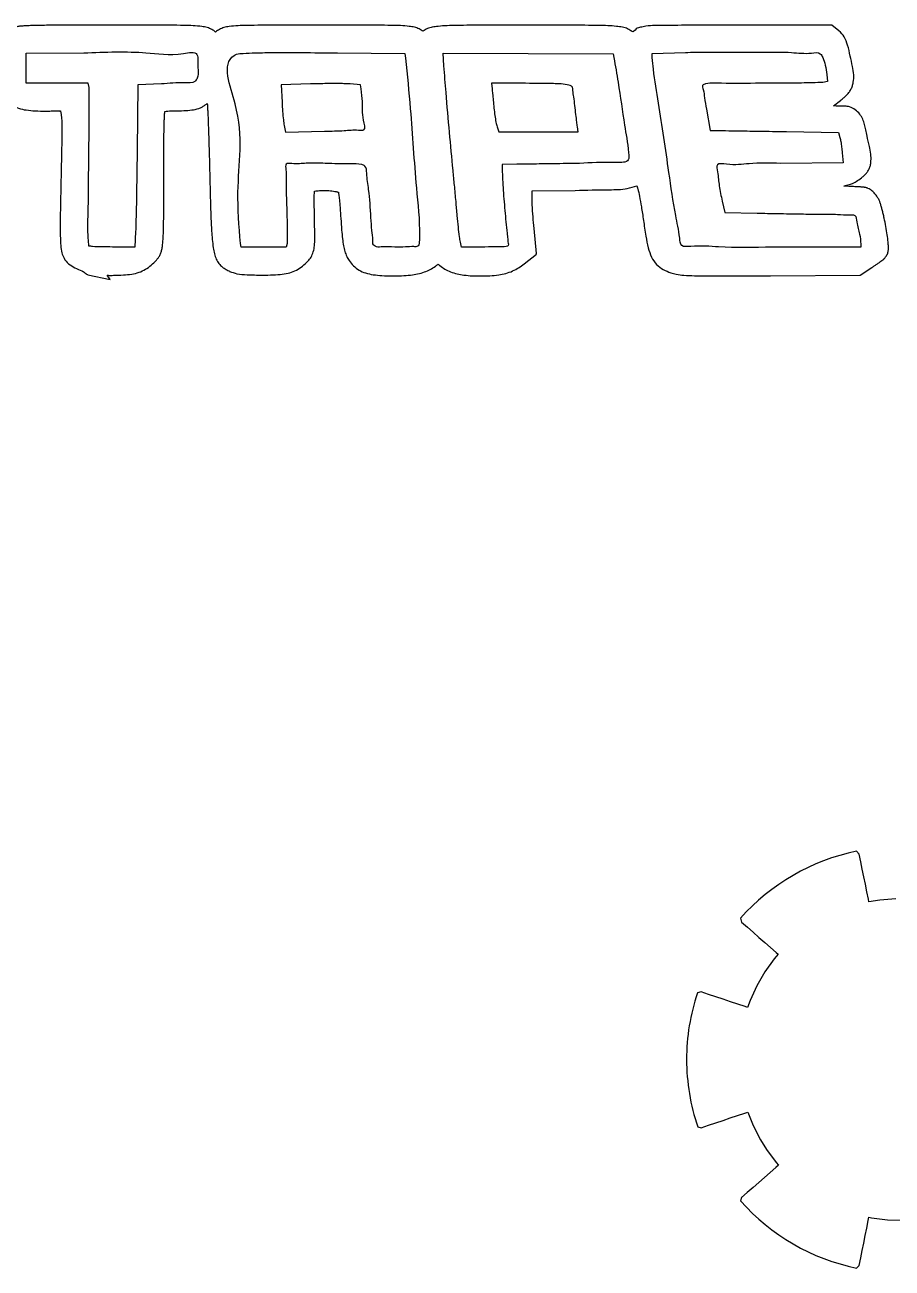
# Model space of a CAD drawing. Extents: x 3 to 110, y 3 to 131.
# Drawn here: x 54.24 to 72.97, y 24.18 to 51.03 of the extents above; entities that cross this region are included whole.
import ezdxf

# ---------------------------------------------------------------- set-up
doc = ezdxf.new("R2010")
doc.units = 0
doc.layers.add('engravings', color=7, linetype='CONTINUOUS')
doc.layers.add('Layer_1', color=7, linetype='CONTINUOUS')

msp = doc.modelspace()

# ---------------------------------------------------------------- linework, layer by layer
at = {"layer": 'engravings', "color": 1}
for p, q in [((56.120606, 51.021736), (55.926817, 51.021736)), ((71.667459, 51.0176), (69.585416, 51.0176)), ((71.820423, 50.899263), (71.667459, 51.0176)), ((54.270071, 50.416605), (55.519608, 50.422807)), ((54.270071, 50.091043), (54.270071, 50.416605)), ((55.519608, 50.422807), (55.519608, 50.422807)), ((59.219642, 50.423322), (59.219642, 50.423838)), ((59.219642, 50.423838), (59.219642, 50.423838)), ((60.995242, 50.422288), (62.45045, 50.408852)), ((62.45045, 50.408852), (62.465436, 50.307051)), ((63.275207, 50.417639), (65.109203, 50.410921)), ((63.292259, 50.141687), (63.275207, 50.417639)), ((63.275207, 50.417639), (63.275207, 50.417639)), ((65.109203, 50.410921), (66.943715, 50.403169)), ((66.943715, 50.403169), (66.963353, 50.31842)), ((67.788625, 50.410403), (68.507445, 50.431591)), ((67.788625, 50.322037), (67.788625, 50.410403)), ((69.268638, 50.440375), (69.268638, 50.440375)), ((70.216386, 50.436758), (70.216386, 50.437793)), ((54.270071, 49.766), (54.270071, 50.091043)), ((71.559972, 49.951517), (71.575993, 49.803721)), ((54.942382, 49.766), (54.270071, 49.766)), ((55.614175, 49.766), (54.942382, 49.766)), ((55.630712, 49.670914), (55.614175, 49.766)), ((56.685944, 49.732408), (56.668892, 48.312858)), ((57.193407, 49.749979), (56.685944, 49.732408)), ((60.411814, 49.749979), (59.77878, 49.729826)), ((59.77878, 49.729826), (59.796867, 49.360856)), ((60.924963, 49.758247), (60.924963, 49.758247)), ((61.494436, 49.730342), (61.269644, 49.749979)), ((61.508391, 49.641976), (61.494436, 49.730342)), ((64.31907, 49.765481), (64.330955, 49.645074)), ((64.973294, 49.765481), (64.31907, 49.765481)), ((64.31907, 49.765481), (64.31907, 49.765481)), ((71.575993, 49.803721), (71.475739, 49.785118)), ((68.959615, 49.209443), (69.042814, 48.747457)), ((71.705183, 49.276105), (71.854527, 49.394445)), ((59.841825, 48.853393), (59.869731, 48.712834)), ((59.869731, 48.712834), (60.714641, 48.732987)), ((64.439476, 48.827038), (64.479267, 48.718517)), ((64.479267, 48.718517), (65.334512, 48.718517)), ((65.334512, 48.718517), (66.18924, 48.718517)), ((66.18924, 48.718517), (66.174254, 48.824453)), ((69.042814, 48.747457), (69.302746, 48.743837)), ((70.688191, 48.722134), (71.813186, 48.704565)), ((71.813186, 48.704565), (71.843158, 48.591392)), ((71.891736, 48.262214), (71.910339, 48.045689)), ((64.868908, 48.015201), (64.551615, 48.011066)), ((64.551615, 48.011066), (64.551615, 47.8426)), ((71.910339, 48.045689), (70.563652, 48.035871)), ((55.02558, 47.751134), (55.02558, 47.747001)), ((65.19447, 47.441077), (66.125679, 47.452443)), ((65.19447, 47.349092), (65.19447, 47.441077)), ((69.300163, 47.21835), (69.355456, 46.978056)), ((69.355456, 46.978056), (70.054638, 46.961519)), ((56.635819, 46.561025), (56.620317, 46.228229)), ((65.290069, 46.08922), (65.236843, 46.63079)), ((55.627095, 46.250452), (55.626579, 46.250452)), ((56.620317, 46.228229), (56.138174, 46.229264)), ((57.228549, 46.389977), (57.228549, 46.393078)), ((58.912167, 46.228229), (58.897697, 46.308329)), ((59.399992, 46.228229), (58.912167, 46.228229)), ((59.888849, 46.228229), (59.399992, 46.228229)), ((59.905905, 46.301612), (59.888849, 46.228229)), ((63.672597, 46.228229), (63.646761, 46.334684)), ((64.176444, 46.228229), (63.672597, 46.228229)), ((72.29481, 46.228229), (70.383299, 46.228229)), ((72.29481, 46.291793), (72.29481, 46.228229)), ((72.881854, 46.331065), (72.881854, 46.334684)), ((65.026521, 45.863395), (65.290069, 46.073199)), ((65.290069, 46.073199), (65.285937, 46.08922)), ((65.285937, 46.08922), (65.290069, 46.08922)), ((72.828112, 46.013771), (72.828112, 46.017907)), ((55.475684, 45.715083), (55.482918, 45.707331)), ((55.482918, 45.707331), (55.487051, 45.710948)), ((58.664636, 45.706815), (58.664636, 45.703714)), ((72.277758, 45.620516), (72.533038, 45.789497)), ((72.533038, 45.789497), (72.537174, 45.789497)), ((55.604875, 45.626199), (56.087015, 45.526464)), ((56.087015, 45.526464), (56.021387, 45.617931)), ((70.34196, 45.608631), (72.277758, 45.620516))]:
    msp.add_line(p, q, dxfattribs=at)
for points, knots in [([(55.926817, 51.021736), (55.696019, 51.021514), (55.290837, 51.021124), (54.771456, 51.018561), (54.442026, 51.012395), (54.25532, 51.006294), (54.157143, 50.999314), (54.075989, 50.989261), (54.005373, 50.969621), (53.948252, 50.941316), (53.907002, 50.922672), (53.891534, 50.901516), (53.89016, 50.889819), (53.871723, 50.856968), (53.821063, 50.942498), (53.754602, 50.957934), (53.64655, 50.997272), (53.484031, 51.014149), (53.244138, 51.025838), (52.95783, 51.024635), (52.667566, 51.027485), (52.408122, 51.017016), (52.194066, 50.959806), (52.016437, 50.844355), (51.87246, 50.670731), (51.769019, 50.51977), (51.693235, 50.415083), (51.654785, 50.371707), (51.633032, 50.348901), (51.622689, 50.338058)], [0, 0, 0, 0, 0.692396, 1.215551, 1.558129, 1.680839, 1.775926, 1.853295, 1.926037, 1.993855, 2.04599, 2.057818, 2.069828, 2.081426, 2.158626, 2.234768, 2.31138, 2.493702, 2.725662, 3.031128, 3.352518, 3.59698, 3.807971, 4.008853, 4.221224, 4.4797, 4.558892, 4.608489, 4.653447, 4.653447, 4.653447, 4.653447]), ([(58.362328, 50.872392), (58.335055, 50.892374), (58.279834, 50.932831), (58.179159, 50.972646), (57.980181, 51.007524), (57.605247, 51.017204), (56.956309, 51.02351), (56.434858, 51.022403), (56.120606, 51.021736)], [0, 0, 0, 0, 0.101109, 0.204719, 0.321107, 0.705533, 1.327002, 2.269558, 2.269558, 2.269558, 2.269558]), ([(62.841126, 50.887378), (62.813237, 50.90576), (62.756565, 50.943116), (62.655142, 50.978415), (62.456366, 51.009161), (62.082965, 51.017786), (61.437591, 51.0235), (60.604792, 51.020518), (59.770624, 51.02402), (59.120689, 51.015941), (58.744946, 51.008521), (58.546024, 50.97186), (58.445366, 50.932422), (58.389736, 50.892205), (58.362328, 50.872392)], [0, 0, 0, 0, 0.0999, 0.203006, 0.318918, 0.702207, 1.321148, 2.256353, 3.200283, 3.822824, 4.208402, 4.323976, 4.428125, 4.529264, 4.529264, 4.529264, 4.529264]), ([(69.585416, 51.0176), (69.274824, 51.019125), (68.758269, 51.021661), (68.114071, 51.012402), (67.742052, 51.016807), (67.541792, 50.972963), (67.442777, 50.962571), (67.378032, 50.859105), (67.354335, 50.885635), (67.352943, 50.886693), (67.318679, 50.902266), (67.259333, 50.951722), (67.140621, 50.978503), (66.935076, 51.006506), (66.561175, 51.01662), (65.925602, 51.018978), (65.105196, 51.016867), (64.280092, 51.018663), (63.633638, 51.017194), (63.253496, 51.00546), (63.046661, 50.981116), (62.932648, 50.951739), (62.871736, 50.908904), (62.841126, 50.887378)], [0, 0, 0, 0, 0.931828, 1.549754, 1.932162, 2.048757, 2.152449, 2.254221, 2.256287, 2.257664, 2.259439, 2.368796, 2.484067, 2.617021, 2.99359, 3.602052, 4.525932, 5.453962, 6.077166, 6.46635, 6.592611, 6.702869, 6.814253, 6.814253, 6.814253, 6.814253]), ([(71.854527, 49.394445), (71.876718, 49.412108), (71.919929, 49.446501), (71.980472, 49.50218), (72.035022, 49.562118), (72.080041, 49.630815), (72.11296, 49.707014), (72.136485, 49.813786), (72.145073, 49.955989), (72.111233, 50.144429), (72.064014, 50.357024), (72.016503, 50.572696), (71.949617, 50.769479), (71.862075, 50.857421), (71.820423, 50.899263)], [0, 0, 0, 0, 0.085064, 0.165639, 0.24655, 0.327546, 0.410931, 0.493972, 0.654537, 0.834364, 1.065981, 1.307647, 1.50042, 1.675393, 1.675393, 1.675393, 1.675393]), ([(55.519608, 50.422807), (55.982709, 50.440006), (56.726129, 50.467617), (57.424922, 50.349496), (57.972633, 50.467505), (57.982622, 50.225928), (57.97876, 50.067448), (57.992493, 49.898691), (57.889941, 49.762668), (57.59005, 49.784206), (57.357627, 49.76415), (57.193407, 49.749979)], [0, 0, 0, 0, 1.339689, 2.150615, 2.441396, 2.563342, 2.777494, 2.954482, 3.040417, 3.252621, 3.763576, 3.763576, 3.763576, 3.763576]), ([(58.897697, 46.308329), (58.868441, 46.683362), (58.788842, 47.703743), (59.039024, 48.89787), (58.46945, 50.197302), (58.838418, 50.410606), (58.997733, 50.410946), (59.132525, 50.418464), (59.219642, 50.423322)], [0, 0, 0, 0, 1.108279, 3.015382, 4.060058, 4.115995, 4.260378, 4.524204, 4.524204, 4.524204, 4.524204]), ([(59.219642, 50.423838), (59.356416, 50.425902), (59.687567, 50.430898), (60.279472, 50.428034), (60.73455, 50.424381), (60.995242, 50.422288)], [0, 0, 0, 0, 0.410362, 0.993546, 1.775654, 1.775654, 1.775654, 1.775654]), ([(62.465436, 50.307051), (62.500649, 49.9425), (62.590629, 49.010966), (62.666208, 47.733754), (62.774872, 46.770946), (62.761936, 46.362013), (62.758753, 46.281358), (62.714236, 46.229825), (62.605886, 46.243261), (62.44927, 46.225892), (62.209838, 46.226304), (61.996531, 46.239482), (61.827202, 46.222094), (61.751053, 46.287731), (61.764859, 46.418808), (61.731096, 46.607262), (61.710767, 46.973749), (61.685065, 47.396473), (61.623996, 47.74242), (61.620086, 47.971556), (61.46237, 48.033197), (61.175952, 48.017784), (60.779061, 48.034477), (60.341268, 48.046083), (60.093357, 48.017154), (59.857279, 48.0512), (59.897929, 47.817533), (59.873792, 47.570965), (59.89779, 47.18022), (59.904674, 46.801642), (59.913602, 46.506038), (59.907762, 46.350927), (59.905905, 46.301612)], [0, 0, 0, 0, 1.098131, 2.806039, 3.850378, 3.977129, 4.046538, 4.083939, 4.166393, 4.342201, 4.573922, 4.871609, 5.002911, 5.051432, 5.150792, 5.362526, 5.640963, 6.246208, 6.606013, 6.761121, 6.837532, 7.076087, 7.624358, 8.040642, 8.34327, 8.467199, 8.590652, 8.890666, 9.302662, 9.721383, 10.039032, 10.187103, 10.187103, 10.187103, 10.187103]), ([(66.963353, 50.31842), (66.992761, 50.141655), (67.073081, 49.658874), (67.17556, 48.95361), (67.261869, 48.442892), (67.303287, 48.044778), (66.766978, 48.068287), (66.310776, 48.032189), (65.67648, 48.028293), (65.231279, 48.019953), (64.969332, 48.016518), (64.868908, 48.015201)], [0, 0, 0, 0, 0.539798, 1.474299, 2.076344, 2.231177, 2.498719, 3.292719, 3.855167, 4.33917, 4.640089, 4.640089, 4.640089, 4.640089]), ([(70.383299, 46.228229), (69.986511, 46.219562), (69.383614, 46.206391), (68.792088, 46.266046), (68.402081, 46.218599), (68.372527, 46.557434), (68.260257, 47.037161), (68.124707, 48.040994), (67.963256, 49.080746), (67.829597, 49.907898), (67.796977, 50.237613), (67.788625, 50.322037)], [0, 0, 0, 0, 1.160249, 1.762937, 1.955172, 2.119965, 2.618143, 3.558749, 5.072014, 5.811535, 6.066061, 6.066061, 6.066061, 6.066061]), ([(68.507445, 50.431591), (68.578648, 50.43327), (68.7357, 50.436974), (68.989449, 50.439386), (69.171979, 50.440032), (69.268638, 50.440375)], [0, 0, 0, 0, 0.213667, 0.47128, 0.761261, 0.761261, 0.761261, 0.761261]), ([(69.268638, 50.440375), (69.372196, 50.440456), (69.582336, 50.440619), (69.898255, 50.439414), (70.11061, 50.437641), (70.216386, 50.436758)], [0, 0, 0, 0, 0.310672, 0.630421, 0.94776, 0.94776, 0.94776, 0.94776]), ([(70.216386, 50.437793), (70.412977, 50.440331), (70.755601, 50.444755), (71.130276, 50.393403), (71.408748, 50.447047), (71.487677, 50.297912), (71.529989, 50.147624), (71.549429, 50.020472), (71.559972, 49.951517)], [0, 0, 0, 0, 0.580962, 1.012517, 1.201692, 1.298781, 1.474202, 1.682051, 1.682051, 1.682051, 1.682051]), ([(63.646761, 46.334684), (63.640242, 46.373793), (63.622362, 46.481065), (63.602316, 46.672483), (63.577974, 46.92607), (63.551934, 47.228046), (63.521716, 47.553427), (63.473307, 48.0512), (63.410516, 48.717791), (63.343392, 49.47029), (63.306935, 49.948983), (63.292259, 50.141687)], [0, 0, 0, 0, 0.118925, 0.326204, 0.577109, 0.883279, 1.235449, 1.55746, 2.383636, 3.244083, 3.823863, 3.823863, 3.823863, 3.823863]), ([(53.699563, 49.729826), (53.703817, 49.705321), (53.712334, 49.656256), (53.726642, 49.582257), (53.764666, 49.489082), (53.842384, 49.387058), (53.961714, 49.286899), (54.110361, 49.218849), (54.282525, 49.183658), (54.481087, 49.167187), (54.660255, 49.164675), (54.803787, 49.166527), (54.893452, 49.16874), (54.951102, 49.169663), (54.987405, 49.166605), (54.998659, 49.16743), (55.014808, 49.161816), (55.007834, 49.168775), (55.010089, 49.173043), (55.012561, 49.166823), (55.018089, 49.165883), (55.015623, 49.162078), (55.006351, 49.168196), (55.019029, 49.147372), (55.019499, 49.132963), (55.030728, 49.087142), (55.036587, 49.014278), (55.043872, 48.897274), (55.045541, 48.72302), (55.041307, 48.478344), (55.033935, 48.151329), (55.028968, 47.905826), (55.025275, 47.766425), (55.025611, 47.75747), (55.025591, 47.753286), (55.02558, 47.751134)], [0, 0, 0, 0, 0.07465, 0.149464, 0.225543, 0.37438, 0.529033, 0.688844, 0.859011, 1.053713, 1.286147, 1.395732, 1.485415, 1.552829, 1.573891, 1.587742, 1.596416, 1.602967, 1.603927, 1.609047, 1.614387, 1.615394, 1.620859, 1.633055, 1.652436, 1.68059, 1.763604, 1.879045, 2.028674, 2.287749, 2.61244, 3.010206, 3.024528, 3.030623, 3.03708, 3.03708, 3.03708, 3.03708]), ([(55.626579, 46.250452), (55.621165, 46.30789), (55.599038, 46.542664), (55.617463, 47.101609), (55.620571, 47.883111), (55.631896, 48.696413), (55.638935, 49.278864), (55.632629, 49.579478), (55.630712, 49.670914)], [0, 0, 0, 0, 0.172998, 0.707121, 1.673959, 2.519245, 3.146893, 3.421248, 3.421248, 3.421248, 3.421248]), ([(60.924963, 49.758247), (60.870471, 49.75806), (60.758024, 49.757672), (60.58696, 49.754972), (60.470421, 49.75165), (60.411814, 49.749979)], [0, 0, 0, 0, 0.163477, 0.337342, 0.513234, 0.513234, 0.513234, 0.513234]), ([(61.269644, 49.749979), (61.242219, 49.751679), (61.175635, 49.755805), (61.060671, 49.757672), (60.973203, 49.758043), (60.924963, 49.758247)], [0, 0, 0, 0, 0.082424, 0.200114, 0.344843, 0.344843, 0.344843, 0.344843]), ([(66.174254, 48.824453), (66.169793, 48.858423), (66.158108, 48.947394), (66.140109, 49.100916), (66.11811, 49.281104), (66.100453, 49.457499), (66.074782, 49.584471), (66.075709, 49.709635), (65.865691, 49.753787), (65.527094, 49.760299), (65.192092, 49.763434), (64.973294, 49.765481)], [0, 0, 0, 0, 0.102797, 0.269237, 0.463299, 0.6493, 0.794409, 0.866918, 0.986181, 1.327335, 1.969682, 1.969682, 1.969682, 1.969682]), ([(71.475739, 49.785118), (71.401859, 49.781817), (71.166512, 49.771301), (70.715553, 49.768417), (70.065108, 49.772191), (69.435499, 49.744387), (69.048496, 49.783262), (68.852584, 49.726207), (68.907127, 49.590862), (68.914048, 49.432943), (68.943129, 49.290307), (68.959615, 49.209443)], [0, 0, 0, 0, 0.221902, 0.706868, 1.35002, 2.189035, 2.533396, 2.607329, 2.695428, 2.880667, 3.123161, 3.123161, 3.123161, 3.123161]), ([(60.714641, 48.732987), (60.860113, 48.733693), (61.109825, 48.734906), (61.366234, 48.767663), (61.627499, 48.731201), (61.51384, 49.073134), (61.544481, 49.320781), (61.518726, 49.549989), (61.508391, 49.641976)], [0, 0, 0, 0, 0.426722, 0.73249, 0.850998, 1.062363, 1.465722, 1.736117, 1.736117, 1.736117, 1.736117]), ([(64.330955, 49.645074), (64.334306, 49.611474), (64.342602, 49.528278), (64.356504, 49.390164), (64.370962, 49.230855), (64.38988, 49.072915), (64.410081, 48.937613), (64.431079, 48.858627), (64.439476, 48.827038)], [0, 0, 0, 0, 0.1013, 0.250825, 0.416449, 0.581114, 0.728163, 0.826163, 0.826163, 0.826163, 0.826163]), ([(57.228549, 46.393078), (57.232465, 46.487289), (57.242407, 46.72648), (57.243263, 47.174838), (57.244062, 47.532385), (57.24405, 47.747661), (57.244049, 47.757824), (57.244075, 47.931039), (57.244327, 48.230528), (57.247288, 48.622593), (57.25199, 48.877801), (57.258153, 49.026911), (57.261935, 49.098265), (57.265649, 49.139772), (57.267305, 49.158283)], [0, 0, 0, 0, 0.282854, 0.718141, 1.344829, 1.355578, 1.363969, 1.375317, 1.875224, 2.262424, 2.551565, 2.640886, 2.710141, 2.765894, 2.765894, 2.765894, 2.765894]), ([(57.267305, 49.158283), (57.287829, 49.160317), (57.332253, 49.164718), (57.403257, 49.169104), (57.51972, 49.170863), (57.669419, 49.171187), (57.843174, 49.186812), (57.974508, 49.209044), (58.067081, 49.246031), (58.124906, 49.287799), (58.163964, 49.31375), (58.183528, 49.326749)], [0, 0, 0, 0, 0.061873, 0.133918, 0.213328, 0.411291, 0.582642, 0.736591, 0.80894, 0.879206, 0.94972, 0.94972, 0.94972, 0.94972]), ([(58.183528, 49.326749), (58.18473, 49.304779), (58.187159, 49.260401), (58.191468, 49.189459), (58.199093, 49.023955), (58.208872, 48.744449), (58.221982, 48.340862), (58.236193, 47.791678), (58.249691, 47.197824), (58.269746, 46.634687), (58.29774, 46.288612), (58.335264, 46.086263), (58.373051, 45.969012), (58.430037, 45.870545), (58.504611, 45.795873), (58.585316, 45.744804), (58.639257, 45.71897), (58.664636, 45.706815)], [0, 0, 0, 0, 0.066007, 0.133336, 0.213213, 0.563034, 0.972358, 1.424607, 2.211155, 2.754216, 3.115429, 3.251161, 3.370864, 3.483288, 3.589018, 3.68401, 3.768412, 3.768412, 3.768412, 3.768412]), ([(59.796867, 49.360856), (59.800823, 49.292699), (59.808313, 49.163683), (59.821638, 48.994224), (59.836058, 48.893628), (59.841825, 48.853393)], [0, 0, 0, 0, 0.204833, 0.387735, 0.50965, 0.50965, 0.50965, 0.50965]), ([(72.881854, 46.334684), (72.876504, 46.387673), (72.865127, 46.500339), (72.834516, 46.673285), (72.804259, 46.823501), (72.777116, 46.943529), (72.755977, 47.029271), (72.733545, 47.107533), (72.712745, 47.178686), (72.687689, 47.246394), (72.655245, 47.300696), (72.623013, 47.345285), (72.595153, 47.379884), (72.565193, 47.411306), (72.53372, 47.442288), (72.495, 47.471874), (72.46144, 47.49005), (72.434471, 47.500814), (72.420416, 47.506123), (72.406633, 47.511209), (72.395975, 47.512898), (72.388132, 47.513736), (72.379231, 47.516066), (72.368527, 47.517758), (72.356074, 47.520884), (72.338552, 47.524533), (72.314243, 47.524561), (72.28242, 47.525713), (72.231267, 47.526282), (72.156817, 47.532203), (72.054991, 47.53752), (71.980521, 47.541956), (71.938434, 47.542406), (71.934515, 47.54233), (71.881724, 47.542517), (72.106741, 47.593505), (72.183534, 47.640811), (72.289982, 47.705678), (72.355715, 47.764367), (72.404666, 47.813225), (72.44923, 47.870071), (72.483892, 47.937186), (72.505, 48.011084), (72.514354, 48.110812), (72.514127, 48.242914), (72.476081, 48.422159), (72.433432, 48.595239), (72.400752, 48.753664), (72.374841, 48.875643), (72.339099, 48.9933), (72.273003, 49.104564), (72.174282, 49.196043), (72.063818, 49.262595), (71.937927, 49.271687), (71.823349, 49.269357), (71.742056, 49.273999), (71.705183, 49.276105)], [0, 0, 0, 0, 0.159725, 0.33961, 0.526551, 0.619437, 0.708765, 0.791437, 0.863629, 0.931228, 1.007343, 1.052422, 1.096315, 1.140458, 1.182615, 1.228675, 1.286214, 1.29635, 1.31577, 1.331352, 1.340219, 1.348067, 1.354983, 1.367768, 1.380545, 1.3935, 1.421338, 1.453099, 1.48916, 1.574715, 1.677069, 1.794998, 1.79872, 1.803083, 1.806884, 1.951565, 2.090209, 2.224295, 2.290398, 2.358277, 2.430794, 2.50638, 2.583348, 2.65974, 2.806287, 2.977636, 3.207308, 3.341663, 3.462737, 3.581504, 3.709161, 3.845075, 3.983506, 4.084568, 4.217903, 4.328577, 4.328577, 4.328577, 4.328577]), ([(69.302746, 48.743837), (69.397792, 48.74236), (69.658761, 48.738304), (70.120578, 48.731203), (70.487345, 48.725343), (70.688191, 48.722134)], [0, 0, 0, 0, 0.285175, 0.783, 1.385616, 1.385616, 1.385616, 1.385616]), ([(71.843158, 48.591392), (71.849328, 48.562593), (71.863843, 48.494837), (71.879222, 48.384824), (71.887501, 48.303707), (71.891736, 48.262214)], [0, 0, 0, 0, 0.08834, 0.207832, 0.332966, 0.332966, 0.332966, 0.332966]), ([(56.668892, 48.312858), (56.665431, 48.05938), (56.659106, 47.596091), (56.649517, 47.012097), (56.639483, 46.681693), (56.635819, 46.561025)], [0, 0, 0, 0, 0.760508, 1.390003, 1.752171, 1.752171, 1.752171, 1.752171]), ([(64.551615, 47.8426), (64.556564, 47.734462), (64.569201, 47.458343), (64.608553, 47.018684), (64.638535, 46.651707), (64.670794, 46.414614), (64.66984, 46.332674), (64.693379, 46.258289), (64.594364, 46.229063), (64.4371, 46.23363), (64.280178, 46.230379), (64.176444, 46.228229)], [0, 0, 0, 0, 0.324852, 0.82947, 1.320539, 1.43974, 1.534051, 1.583221, 1.632248, 1.788511, 2.093273, 2.093273, 2.093273, 2.093273]), ([(70.563652, 48.035871), (70.329083, 48.04032), (69.925442, 48.047977), (69.533744, 47.982819), (69.159968, 48.055842), (69.212985, 47.782697), (69.230266, 47.546729), (69.276116, 47.331326), (69.300163, 47.21835)], [0, 0, 0, 0, 0.680867, 1.171618, 1.366386, 1.5152, 1.822012, 2.160422, 2.160422, 2.160422, 2.160422]), ([(55.02558, 47.747001), (55.021544, 47.55726), (55.014554, 47.228611), (55.007166, 46.803309), (55.008308, 46.496587), (55.015742, 46.276902), (55.036721, 46.112422), (55.086789, 45.97311), (55.186035, 45.858945), (55.325498, 45.777901), (55.425096, 45.736242), (55.475684, 45.715083)], [0, 0, 0, 0, 0.569356, 0.986176, 1.276058, 1.489442, 1.645453, 1.771858, 1.927843, 2.087253, 2.251797, 2.251797, 2.251797, 2.251797]), ([(66.125679, 47.452443), (66.370739, 47.458921), (66.744477, 47.468801), (67.196104, 47.467278), (67.387314, 47.530288), (67.455314, 47.552696)], [0, 0, 0, 0, 0.737807, 1.125222, 1.339034, 1.339034, 1.339034, 1.339034]), ([(67.455314, 47.552696), (67.457666, 47.546368), (67.462398, 47.533636), (67.470798, 47.512087), (67.489735, 47.442654), (67.518595, 47.303818), (67.559585, 47.076022), (67.602645, 46.789289), (67.644449, 46.491679), (67.695858, 46.224599), (67.763362, 46.012417), (67.875044, 45.848932), (68.024331, 45.738628), (68.172835, 45.675758), (68.321744, 45.636515), (68.49379, 45.616368), (68.744076, 45.605943), (69.117346, 45.602708), (69.663223, 45.604061), (70.09084, 45.60694), (70.34196, 45.608631)], [0, 0, 0, 0, 0.020259, 0.040754, 0.069334, 0.235919, 0.466052, 0.763617, 1.105744, 1.367407, 1.579508, 1.769117, 1.950408, 2.128353, 2.25009, 2.411323, 2.646724, 3.00153, 3.531026, 4.284399, 4.284399, 4.284399, 4.284399]), ([(58.664636, 45.703714), (58.717028, 45.684409), (58.838167, 45.639772), (59.077324, 45.626189), (59.33818, 45.623474), (59.592182, 45.624717), (59.793135, 45.636735), (59.96435, 45.666619), (60.113337, 45.726299), (60.241294, 45.815704), (60.348535, 45.907221), (60.429987, 46.011561), (60.47743, 46.127444), (60.500931, 46.26239), (60.505644, 46.423668), (60.503229, 46.628524), (60.497961, 46.786464), (60.497, 46.880466), (60.497393, 46.890626), (60.495027, 46.984864), (60.492703, 47.133085), (60.49115, 47.311309), (60.495441, 47.402572), (60.497082, 47.437457)], [0, 0, 0, 0, 0.166728, 0.385501, 0.711532, 0.95184, 1.146844, 1.315091, 1.471084, 1.623696, 1.781487, 1.892646, 2.017287, 2.152716, 2.301537, 2.500709, 2.767392, 2.775586, 2.782689, 2.797883, 3.058282, 3.227583, 3.332339, 3.332339, 3.332339, 3.332339]), ([(60.497082, 47.437457), (60.515843, 47.439621), (60.567097, 47.445531), (60.658754, 47.452395), (60.755073, 47.451041), (60.840169, 47.44497), (60.904047, 47.43852), (60.955072, 47.425475), (60.989755, 47.424386), (61.006062, 47.412349), (61.014752, 47.418074), (61.011896, 47.40228), (61.017518, 47.389706), (61.024218, 47.333584), (61.038944, 47.233799), (61.05198, 47.058312), (61.066464, 46.8408), (61.080705, 46.615455), (61.09919, 46.419308), (61.119861, 46.264215), (61.149432, 46.136601), (61.191149, 46.028773), (61.250466, 45.922497), (61.336705, 45.819318), (61.457345, 45.72646), (61.603129, 45.66207), (61.771397, 45.626748), (61.965877, 45.609892), (62.235642, 45.605776), (62.544475, 45.611996), (62.865251, 45.672279), (63.044686, 45.765825), (63.128626, 45.832728), (63.147884, 45.842006), (63.165095, 45.862345), (63.179169, 45.845962), (63.192649, 45.839183), (63.268694, 45.774259), (63.437793, 45.674437), (63.746187, 45.611429), (64.096845, 45.598403), (64.451384, 45.61396), (64.778378, 45.691599), (64.945629, 45.807392), (65.026521, 45.863395)], [0, 0, 0, 0, 0.056659, 0.154783, 0.275506, 0.345254, 0.410616, 0.468318, 0.501079, 0.516847, 0.518816, 0.527892, 0.54327, 0.571164, 0.685639, 0.857093, 1.092644, 1.342237, 1.533653, 1.683771, 1.811336, 1.925648, 2.02942, 2.175272, 2.325782, 2.482142, 2.648996, 2.839309, 3.067088, 3.458112, 3.765585, 4.035383, 4.059431, 4.081866, 4.103922, 4.119502, 4.134776, 4.150986, 4.415656, 4.715825, 5.083268, 5.467559, 5.78025, 6.073148, 6.073148, 6.073148, 6.073148]), ([(65.236843, 46.63079), (65.229613, 46.714578), (65.214902, 46.885067), (65.199838, 47.124559), (65.196114, 47.280328), (65.19447, 47.349092)], [0, 0, 0, 0, 0.252299, 0.51337, 0.719707, 0.719707, 0.719707, 0.719707]), ([(70.054638, 46.961519), (70.203328, 46.958145), (70.517848, 46.951007), (70.980531, 46.944073), (71.407598, 46.937729), (71.765299, 46.941168), (71.988915, 46.916881), (72.191919, 46.934653), (72.209859, 46.713034), (72.270505, 46.528612), (72.287349, 46.364486), (72.29481, 46.291793)], [0, 0, 0, 0, 0.446337, 0.944125, 1.385638, 1.735967, 1.994771, 2.106394, 2.256548, 2.527442, 2.742818, 2.742818, 2.742818, 2.742818]), ([(56.138174, 46.229264), (56.055927, 46.230313), (55.912458, 46.232144), (55.741406, 46.233875), (55.653917, 46.246562), (55.627095, 46.250452)], [0, 0, 0, 0, 0.246903, 0.430688, 0.511945, 0.511945, 0.511945, 0.511945]), ([(56.021387, 45.617931), (56.036269, 45.6179), (56.065798, 45.617838), (56.110584, 45.616764), (56.212359, 45.619383), (56.35996, 45.623445), (56.545849, 45.639976), (56.708294, 45.676819), (56.85085, 45.742999), (56.974378, 45.836114), (57.062368, 45.920858), (57.123076, 45.99297), (57.159061, 46.050128), (57.188675, 46.119377), (57.208171, 46.199275), (57.221626, 46.290123), (57.226123, 46.354995), (57.228549, 46.389977)], [0, 0, 0, 0, 0.044646, 0.088586, 0.134369, 0.350016, 0.531557, 0.693515, 0.847164, 0.999011, 1.155559, 1.212728, 1.281423, 1.35736, 1.437588, 1.527444, 1.632608, 1.632608, 1.632608, 1.632608]), ([(72.828112, 46.017907), (72.830419, 46.020477), (72.836538, 46.027291), (72.845582, 46.038488), (72.854288, 46.051049), (72.86034, 46.0631), (72.865821, 46.073458), (72.871009, 46.085693), (72.875468, 46.099529), (72.879236, 46.114768), (72.882573, 46.132563), (72.885729, 46.152825), (72.888239, 46.175758), (72.889584, 46.204671), (72.888724, 46.240816), (72.886036, 46.285264), (72.883273, 46.315523), (72.881854, 46.331065)], [0, 0, 0, 0, 0.01036, 0.027472, 0.043164, 0.056079, 0.067882, 0.078315, 0.095898, 0.111428, 0.125381, 0.150202, 0.172933, 0.194555, 0.236984, 0.281315, 0.328133, 0.328133, 0.328133, 0.328133]), ([(72.537174, 45.789497), (72.557123, 45.80275), (72.596309, 45.828783), (72.652609, 45.868118), (72.702598, 45.904974), (72.747731, 45.936969), (72.790552, 45.970426), (72.814706, 45.9983), (72.828112, 46.013771)], [0, 0, 0, 0, 0.071849, 0.14113, 0.206026, 0.258119, 0.307221, 0.368473, 0.368473, 0.368473, 0.368473]), ([(55.487051, 45.710948), (55.50022, 45.703327), (55.526498, 45.688121), (55.555148, 45.650475), (55.586857, 45.643264), (55.601259, 45.632115), (55.601661, 45.628026), (55.603894, 45.626757), (55.604875, 45.626199)], [0, 0, 0, 0, 0.045451, 0.090691, 0.135716, 0.139305, 0.143421, 0.146649, 0.146649, 0.146649, 0.146649])]:
    msp.add_open_spline(points, degree=3, knots=knots, dxfattribs=at)
at = {"layer": 'Layer_1', "color": 7}
for p, q in [((71.66261, 33.03675), (71.48979, 32.97465)), ((71.83814, 33.09195), (71.66261, 33.03675)), ((72.01615, 33.14025), (71.83814, 33.09195)), ((72.19648, 33.18145), (72.01615, 33.14025)), ((72.26058, 33.11735), (72.19648, 33.18145)), ((72.29318, 32.95509), (72.26058, 33.11735)), ((71.15296, 32.83045), (70.98934, 32.74845)), ((71.31984, 32.90585), (71.15296, 32.83045)), ((71.48979, 32.97465), (71.31984, 32.90585)), ((72.32518, 32.79282), (72.29318, 32.95509)), ((72.35778, 32.63056), (72.32518, 32.79282)), ((70.67264, 32.56535), (70.51994, 32.46449)), ((70.82917, 32.66005), (70.67264, 32.56535)), ((70.98934, 32.74845), (70.82917, 32.66005)), ((72.39038, 32.46881), (72.35778, 32.63056)), ((70.22679, 32.24465), (70.08672, 32.12588)), ((70.37126, 32.35755), (70.22679, 32.24465)), ((70.51994, 32.46449), (70.37126, 32.35755)), ((72.42298, 32.30655), (72.39038, 32.46881)), ((72.45558, 32.1448), (72.42298, 32.30655)), ((69.95124, 32.00137), (69.82054, 31.87122)), ((70.08672, 32.12588), (69.95124, 32.00137)), ((72.46808, 32.0869), (72.45558, 32.1448)), ((72.70217, 32.1277), (72.46808, 32.0869)), ((73.04788, 32.153), (72.70217, 32.1277)), ((69.82054, 31.87122), (69.69482, 31.73555)), ((69.69482, 31.73555), (69.71912, 31.64975)), ((69.71912, 31.64975), (69.84366, 31.53968)), ((69.84366, 31.53968), (69.96871, 31.43012)), ((69.96871, 31.43012), (70.09325, 31.32005)), ((70.09325, 31.32005), (70.21779, 31.20998)), ((70.21779, 31.20998), (70.34337, 31.10043)), ((70.34337, 31.10043), (70.46791, 30.99087)), ((70.50821, 30.95517), (70.42241, 30.85597)), ((70.46791, 30.99087), (70.50821, 30.95517)), ((70.42241, 30.85597), (70.21932, 30.57485)), ((70.21932, 30.57485), (70.04466, 30.27461)), ((68.7641, 30.12102), (68.7361, 30.03382)), ((68.8494, 30.14372), (68.7641, 30.12102)), ((69.00701, 30.09052), (68.8494, 30.14372)), ((69.16463, 30.03732), (69.00701, 30.09052)), ((70.04466, 30.27461), (69.90099, 29.95887)), ((68.6853, 29.85792), (68.6626, 29.76932)), ((68.7098, 29.94612), (68.6853, 29.85792)), ((68.7361, 30.03382), (68.7098, 29.94612)), ((69.32224, 29.98412), (69.16463, 30.03732)), ((69.47985, 29.93092), (69.32224, 29.98412)), ((69.63746, 29.87772), (69.47985, 29.93092)), ((69.79559, 29.82452), (69.63746, 29.87772)), ((69.84879, 29.80642), (69.79559, 29.82452)), ((69.90099, 29.95887), (69.84879, 29.80642)), ((68.6224, 29.59092), (68.605, 29.50122)), ((68.6416, 29.68032), (68.6224, 29.59092)), ((68.6626, 29.76932), (68.6416, 29.68032)), ((68.5756, 29.32092), (68.5636, 29.23032)), ((68.5894, 29.41122), (68.5756, 29.32092)), ((68.605, 29.50122), (68.5894, 29.41122)), ((68.5454, 29.04852), (68.5384, 28.95732)), ((68.5534, 29.13952), (68.5454, 29.04852)), ((68.5636, 29.23032), (68.5534, 29.13952)), ((68.5304, 28.77442), (68.5294, 28.68282)), ((68.5334, 28.86592), (68.5304, 28.77442)), ((68.5384, 28.95732), (68.5334, 28.86592)), ((68.5294, 28.68282), (68.5304, 28.59022)), ((68.5304, 28.59022), (68.5334, 28.49772)), ((68.5334, 28.49772), (68.5384, 28.40542)), ((68.5384, 28.40542), (68.5454, 28.31322)), ((68.5454, 28.31322), (68.5544, 28.22122)), ((68.5544, 28.22122), (68.565, 28.12942)), ((68.565, 28.12942), (68.5774, 28.03792)), ((68.5774, 28.03792), (68.5916, 27.94672)), ((68.5916, 27.94672), (68.6077, 27.85582)), ((68.6077, 27.85582), (68.6256, 27.76522)), ((68.6256, 27.76522), (68.6453, 27.67502)), ((68.6453, 27.67502), (68.6668, 27.58512)), ((68.6668, 27.58512), (68.6901, 27.49572)), ((68.6901, 27.49572), (68.7152, 27.40672)), ((68.7152, 27.40672), (68.7421, 27.31822)), ((69.31862, 27.36812), (69.47468, 27.42082)), ((69.47468, 27.42082), (69.63126, 27.47352)), ((69.63126, 27.47352), (69.78732, 27.52672)), ((69.78732, 27.52672), (69.85042, 27.54792)), ((69.85042, 27.54792), (69.96566, 27.25544)), ((68.7421, 27.31822), (68.7708, 27.23022)), ((68.7708, 27.23022), (68.8494, 27.20952)), ((68.8494, 27.20952), (69.00546, 27.26272)), ((69.00546, 27.26272), (69.16204, 27.31542)), ((69.16204, 27.31542), (69.31862, 27.36812)), ((69.96566, 27.25544), (70.12328, 26.94693)), ((70.12328, 26.94693), (70.2535, 26.73867)), ((70.2535, 26.73867), (70.46227, 26.46117)), ((70.45917, 26.35417), (70.33567, 26.24565)), ((70.51547, 26.40327), (70.45917, 26.35417)), ((70.46227, 26.46117), (70.51547, 26.40327)), ((70.21216, 26.13713), (70.08865, 26.02861)), ((70.33567, 26.24565), (70.21216, 26.13713)), ((69.84216, 25.81157), (69.71865, 25.70305)), ((69.96515, 25.92009), (69.84216, 25.81157)), ((70.08865, 26.02861), (69.96515, 25.92009)), ((69.71865, 25.70305), (69.69795, 25.62765)), ((69.69795, 25.62765), (69.82373, 25.49158)), ((69.82373, 25.49158), (69.9545, 25.36106)), ((69.9545, 25.36106), (70.09007, 25.23619)), ((72.45331, 25.20293), (72.46831, 25.27633)), ((72.46831, 25.27633), (72.52051, 25.26553)), ((72.52051, 25.26553), (72.86519, 25.22163)), ((70.09007, 25.23619), (70.23026, 25.11708)), ((70.23026, 25.11708), (70.37487, 25.00385)), ((70.37487, 25.00385), (70.52371, 24.8966)), ((72.38931, 24.88099), (72.42131, 25.04222)), ((72.42131, 25.04222), (72.45331, 25.20293)), ((72.86519, 25.22163), (73.21142, 25.21263)), ((70.52371, 24.8966), (70.67659, 24.79545)), ((70.67659, 24.79545), (70.83332, 24.70055)), ((72.32411, 24.55853), (72.35671, 24.71976)), ((72.35671, 24.71976), (72.38931, 24.88099)), ((70.83332, 24.70055), (70.9937, 24.61195)), ((70.9937, 24.61195), (71.15755, 24.52975)), ((71.15755, 24.52975), (71.32467, 24.45405)), ((71.32467, 24.45405), (71.49487, 24.38505)), ((72.29211, 24.39678), (72.32411, 24.55853)), ((71.49487, 24.38505), (71.66797, 24.32275)), ((71.66797, 24.32275), (71.84377, 24.26735)), ((71.84377, 24.26735), (72.02208, 24.21895)), ((72.02208, 24.21895), (72.20271, 24.17765)), ((72.20271, 24.17765), (72.25951, 24.23555)), ((72.25951, 24.23555), (72.29211, 24.39678))]:
    msp.add_line(p, q, dxfattribs=at)

doc.saveas('drawing.dxf')
